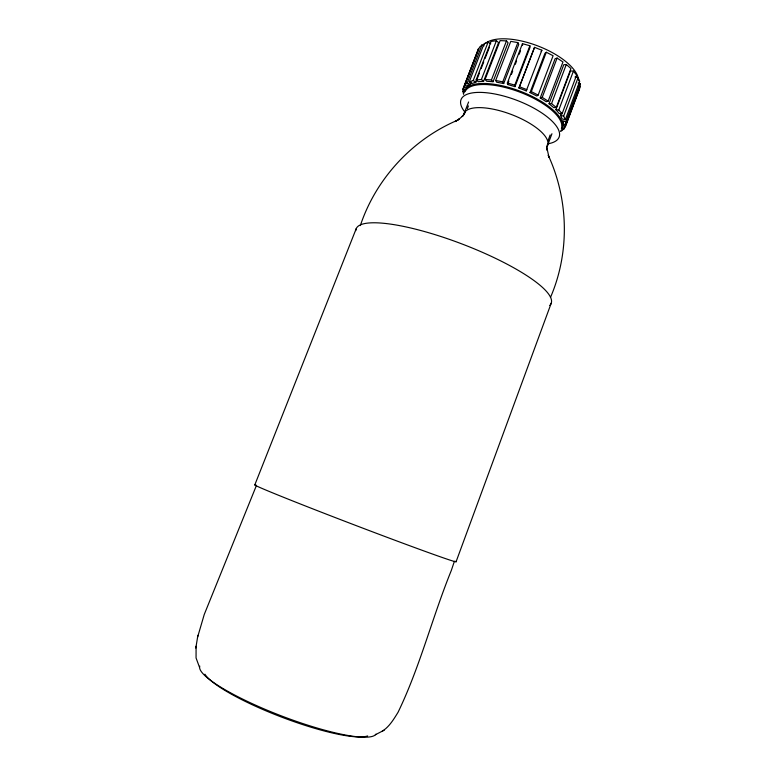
<?xml version="1.0" encoding="UTF-8"?>
<svg xmlns="http://www.w3.org/2000/svg" width="776" height="776" viewBox="0 0 776 776"><rect width="100%" height="100%" fill="white"/><g stroke="black" fill="none" stroke-linecap="round" stroke-linejoin="round"><path stroke-width="1.16" d="M565.947 124.771L565.888 121.706L562.707 120.765L562.784 123.83L565.947 124.771L580.147 86.854L580.186 83.556L578.062 82.945M547.293 144.792L546.993 150.175L547.07 148.643L548.981 157.295L548.234 155.287C568.75 199.577 569.865 252.578 550.465 297.46M199.539 667.399L196.066 657.97L196.085 646.253M197.628 637.057L204.243 614.495L256.4 485.563M195.814 648.038L197.89 635.34M462.923 89.259L478.433 48.869L462.923 89.259L464.969 90.064M454.416 561.232L451.351 570.37C432.319 617.143 420.058 666.788 398.04 712.31C393.762 719.207 389.3 726.85 382.228 731.205M548.079 140.611L550.155 134.927M456.075 561.766L551.261 303.106M562.086 113.771L558.807 109.949L573.415 71.111L570.496 70.936L555.907 109.697L559.195 113.519L562.086 113.771L576.597 75.127L573.415 71.111M547.361 145.927L551.949 133.734M574.977 77.008L578.11 77.581L579.701 81.334L565.345 119.63L562.231 119.009L560.524 115.478L561.378 113.218M565.345 119.63L563.657 116.099L578.11 77.581M562.784 123.83L563.618 121.599M563.376 128.001L562.522 130.271L560.534 131.425M565.888 121.706L580.186 83.556M561.911 128.147L563.958 128.952L568.915 115.711M570.573 111.288L573.464 103.567M576.772 94.73L578.013 91.422M563.958 128.952L565.481 126.507L579.623 88.736L578.547 90.53M548.166 101.152L562.969 61.964L557.1 58.074L555.102 58.724L540.251 97.912L546.188 101.695L548.166 101.152L542.211 97.369L540.251 97.912M549.03 103.742L563.764 64.728L566.296 64.486L570.942 68.55L556.276 107.505L553.763 107.641L549.03 103.742L551.542 103.586L556.276 107.505M551.542 103.586L566.296 64.486M538.166 95.079L553.094 55.736L546.314 52.244L544.965 53.282L530.018 92.567L536.846 95.991L538.166 95.079L531.317 91.636L530.018 92.567M542.211 97.369L557.1 58.074M526.244 90.879L541.852 50.227L534.538 47.346L518.911 87.998L526.244 90.879L526.836 89.638L519.474 86.737L518.911 87.998M531.317 91.636L546.314 52.244M514.983 86.65L514.798 85.137L529.882 45.765L522.452 43.65L507.368 82.964L507.562 84.477L514.983 86.65L530.008 47.385L529.882 45.765M519.474 86.737L534.538 47.346M495.67 80.5L510.763 41.37L517.864 42.593L518.756 44.387L503.702 83.536L496.621 82.198L495.67 80.5L502.77 81.849L503.702 83.536M502.77 81.849L517.864 42.593M507.562 84.477L508.852 81.111M511.433 74.399L512.723 71.033M515.303 64.311L516.593 60.955M519.173 54.233L520.463 50.877M476.115 79.967L481.392 79.501L496.407 40.74L498.58 42.573L483.603 81.267L478.326 81.722L476.115 79.967L491.072 41.409L496.407 40.74M485.068 79.501L500.113 40.614L506.495 40.895L508.076 42.758L493.051 81.713L486.697 81.267L485.068 79.501L491.421 79.938L493.051 81.713M491.421 79.938L506.495 40.895M471.08 82.169L470.207 84.409L467.753 86.485L464.805 85.02L479.529 47.2L482.051 44.882L484.011 45.871M463.602 94.332L462.884 91.132L464.64 86.611M464.805 85.02L467.249 82.935L482.051 44.882M468.161 84.429L466.871 87.756L463.776 86.543M479.374 73.157L475.863 82.198L471.915 83.507L469.257 81.858L484.108 43.65L488.123 42.108L490.762 43.815M469.257 81.858L473.205 80.529L488.123 42.108M481.12 68.647L483.749 61.876M485.068 58.481L489.443 47.2M463.883 114.14L468.597 101.996M360.336 225.583C375.807 179.013 411.91 139.864 456.967 120.474L454.94 121.58L459.392 118.835L457.947 120.076L463.437 115.362L462.06 116.546L465.406 112.365M254.8 484.893L356.184 228.745M467.298 108.688L468.423 105.876M541.221 51.594L541.852 50.227M375.361 734.736L384.159 730.206M555.907 109.697L558.807 109.949M560.524 115.478L563.657 116.099M578.042 86.243L580.147 86.854M507.368 82.964L514.798 85.137M462.884 91.132L464.931 91.743M562.396 125.295L565.481 126.507M467.249 82.935L470.207 84.409M473.205 80.529L475.863 82.198M481.392 79.501L483.603 81.267M522.452 43.65L522.617 45.28M375.943 734.174A94.468 17.431 20.9 0 1 280.02 715.375A94.468 17.431 20.9 0 1 199.781 666.138M464.203 111.181A52.496 19.264 20.9 0 1 484.214 92.557A52.496 19.264 20.9 0 1 547.536 117.137A52.496 19.264 20.9 0 1 548.137 143.754M463.941 92.965A52.438 19.681 20.9 0 1 521.152 91.587A52.438 19.681 20.9 0 1 561.019 130.669M465.348 91.151A51.536 19.313 20.9 0 1 520.793 92.499A51.536 19.313 20.9 0 1 561.387 128.457M483.409 45.444A51.245 21.359 20.9 0 1 484.466 44.222M485.757 43.107A51.245 21.359 20.9 0 1 536.75 45.532A51.245 21.359 20.9 0 1 578.12 77.464M578.489 79.201A51.245 21.359 20.9 0 1 578.605 80.859M455.541 561.329A107.728 1.872 20.9 0 1 352.721 524.295A107.728 1.872 20.9 0 1 256.041 485.068M355.796 230.627A104.391 23.6 20.9 0 1 463.573 244.576A104.391 23.6 20.9 0 1 549.728 305.443M463.728 114.993A44.698 15.937 20.9 0 1 512.16 114.799A44.698 15.937 20.9 0 1 546.556 147.139M367.649 735.929A89.259 16.626 20.9 0 1 282.445 717.431A89.259 16.626 20.9 0 1 204.922 674.198"/></g></svg>
